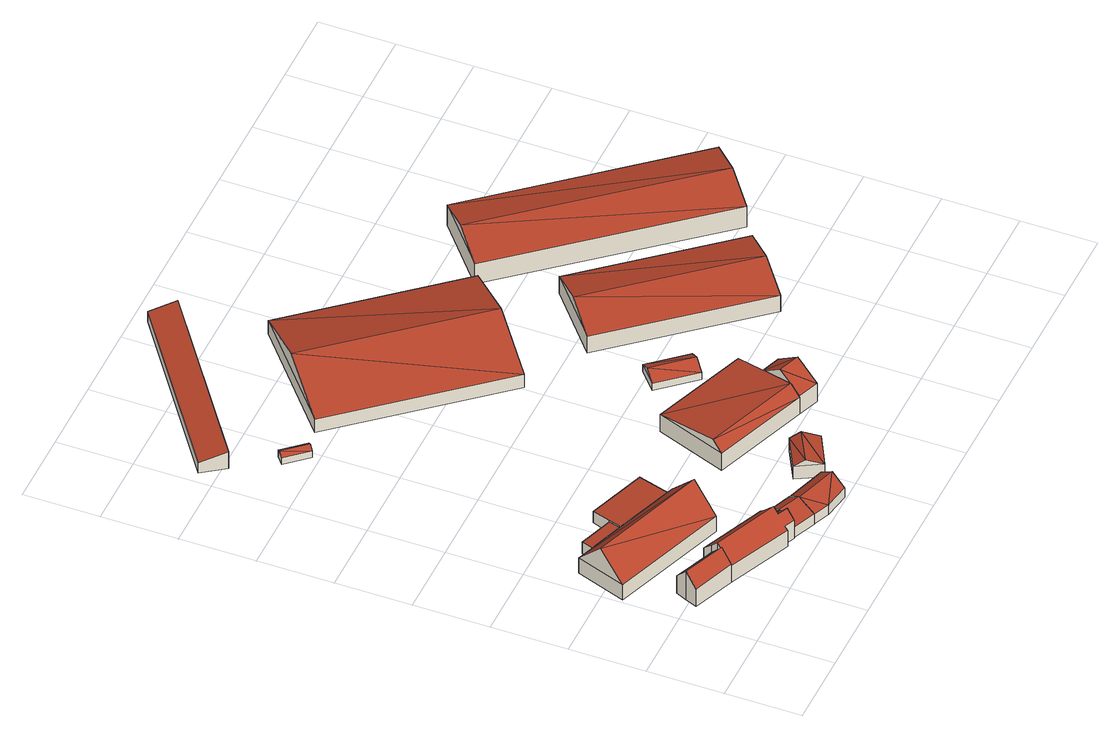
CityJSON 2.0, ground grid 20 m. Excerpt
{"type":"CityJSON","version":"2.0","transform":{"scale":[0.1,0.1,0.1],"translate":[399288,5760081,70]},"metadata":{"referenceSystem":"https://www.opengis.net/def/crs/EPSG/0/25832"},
"CityObjects":{
"building1":{"type":"Building","attributes":{"Gemeindeschluessel":"05515000","Geometrietyp2DReferenz":"3000","function":"31001_1000"},"address":[{"country":"Germany","locality":"Münster","thoroughfareNumber":"182","thoroughfareName":"Schonebecker Weg"}],"children":["building1-1","building1-2"]},
"building1-1":{"type":"BuildingPart","attributes":{"roofType":"3100","measuredHeight":9.04},"parents":["building1"],"geometry":[{"type":"Solid","lod":"2","boundaries":[[[[0,1,2,3]],[[4,5,6,7,8]],[[9,10,5,4]],[[11,12,10,9]],[[13,14,12,11]],[[3,2,14,13]],[[4,8,15,9]],[[16,17,0,3,13,11,9,15]],[[1,18,19,6,5,10,12,14,2]],[[16,15,20]],[[18,17,16,20,19]],[[1,0,17,18]],[[7,20,15,8]],[[20,7,6,19]]]],"semantics":{"surfaces":[{"type":"WallSurface"},{"type":"RoofSurface"},{"type":"GroundSurface"},{"type":"ClosureSurface"}],"values":[[0,0,0,0,0,0,1,1,2,0,3,3,0,3]]}}]},
"building1-2":{"type":"BuildingPart","attributes":{"roofType":"3100","measuredHeight":9.7},"parents":["building1"],"geometry":[{"type":"Solid","lod":"2","boundaries":[[[[21,22,23,24]],[[25,26,22,21]],[[27,28,26,25]],[[29,30,28,27]],[[31,32,30,29]],[[33,34,32,31]],[[35,36,34,33]],[[7,6,36,35]],[[37,38,1,0,39]],[[24,23,38,37]],[[16,20,7,35,33,31,29,27,25,40]],[[21,24,37,39,40,25]],[[22,26,28,30,32,34,36,6,19,18,1,38,23]],[[16,40,17]],[[19,20,16,17,18]],[[6,7,20,19]],[[0,17,40,39]],[[17,0,1,18]]]],"semantics":{"surfaces":[{"type":"WallSurface"},{"type":"RoofSurface"},{"type":"GroundSurface"},{"type":"ClosureSurface"}],"values":[[0,0,0,0,0,0,0,0,0,0,1,1,2,0,3,3,0,3]]}}]},
"building2":{"type":"Building","attributes":{"Gemeindeschluessel":"05515000","Geometrietyp2DReferenz":"3000","function":"31001_1000"},"address":[{"country":"Germany","locality":"Münster","thoroughfareNumber":"180","thoroughfareName":"Schonebecker Weg"}],"children":["building2-1","building2-2"]},
"building2-1":{"type":"BuildingPart","attributes":{"roofType":"2100","measuredHeight":3.8},"parents":["building2"],"geometry":[{"type":"Solid","lod":"2","boundaries":[[[[41,42,43,44]],[[45,46,47,48]],[[44,43,46,45]],[[48,41,44,45]],[[42,47,46,43]],[[47,42,41,48]]]],"semantics":{"surfaces":[{"type":"WallSurface"},{"type":"RoofSurface"},{"type":"GroundSurface"},{"type":"ClosureSurface"}],"values":[[0,0,0,1,2,3]]}}]},
"building2-2":{"type":"BuildingPart","attributes":{"roofType":"3100","measuredHeight":12.12},"parents":["building2"],"geometry":[{"type":"Solid","lod":"2","boundaries":[[[[49,50,51,52]],[[53,54,50,49]],[[55,48,47,54,53]],[[56,57,42,41,58]],[[59,60,57,56]],[[61,62,60,59]],[[52,51,62,61]],[[63,64,61]],[[52,61,64]],[[59,56,58,55,53,49,63]],[[64,63,49]],[[63,61,59]],[[64,49,52]],[[50,54,47,42,57,60,62,51]],[[48,55,58,41]],[[42,47,48,41]]]],"semantics":{"surfaces":[{"type":"WallSurface"},{"type":"RoofSurface"},{"type":"GroundSurface"},{"type":"ClosureSurface"}],"values":[[0,0,0,0,0,0,0,1,1,1,1,0,0,2,0,3]]}}]},
"building3":{"type":"Building","attributes":{"Gemeindeschluessel":"05515000","Geometrietyp2DReferenz":"3000","function":"31001_2000","roofType":"2100","measuredHeight":4},"geometry":[{"type":"Solid","lod":"2","boundaries":[[[[65,66,67,68]],[[69,70,66,65]],[[71,72,70,69]],[[73,74,72,71]],[[68,67,74,73]],[[71,69,65,68,73]],[[66,70,72,74,67]]]],"semantics":{"surfaces":[{"type":"WallSurface"},{"type":"RoofSurface"},{"type":"GroundSurface"}],"values":[[0,0,0,0,0,1,2]]}}]},
"building4":{"type":"Building","attributes":{"Gemeindeschluessel":"05515000","Geometrietyp2DReferenz":"3000","function":"51009_1610","roofType":"2100","measuredHeight":4.41},"geometry":[{"type":"Solid","lod":"2","boundaries":[[[[75,76,77,78]],[[79,80,76,75]],[[81,82,80,79]],[[78,77,82,81]],[[79,75,78,81]],[[76,80,82,77]]]],"semantics":{"surfaces":[{"type":"WallSurface"},{"type":"RoofSurface"},{"type":"GroundSurface"}],"values":[[0,0,0,0,1,2]]}}]},
"building5":{"type":"Building","attributes":{"Gemeindeschluessel":"05515000","Geometrietyp2DReferenz":"3000","function":"31001_2460"},"children":["building5-1","building5-2"]},
"building5-1":{"type":"BuildingPart","attributes":{"roofType":"3100","measuredHeight":5.5},"parents":["building5"],"geometry":[{"type":"Solid","lod":"2","boundaries":[[[[83,84,85,86]],[[87,88,89,90,91]],[[92,93,88,87]],[[94,95,93,92]],[[96,97,95,94]],[[98,99,97,96]],[[100,101,99,98]],[[86,85,101,100]],[[94,92,87,91,102,96]],[[103,83,86,100,98,96,102]],[[84,104,89,88,93,95,97,99,101,85]],[[103,102,105]],[[84,83,106,104]],[[83,103,105,106]],[[90,105,102,91]],[[106,90,89,104]],[[106,105,90]]]],"semantics":{"surfaces":[{"type":"WallSurface"},{"type":"RoofSurface"},{"type":"GroundSurface"},{"type":"ClosureSurface"}],"values":[[0,0,0,0,0,0,0,0,1,1,2,0,3,3,0,3,3]]}}]},
"building5-2":{"type":"BuildingPart","attributes":{"roofType":"3100","measuredHeight":5.5},"parents":["building5"],"geometry":[{"type":"Solid","lod":"2","boundaries":[[[[90,89,107,108]],[[109,110,84,83]],[[108,107,110,109]],[[109,111,108]],[[112,103,105,90,108]],[[108,111,112]],[[83,112,111]],[[111,109,83]],[[89,104,84,110,107]],[[104,106,83,84]],[[89,90,106,104]],[[103,112,83]],[[105,103,83,106]],[[105,106,90]]]],"semantics":{"surfaces":[{"type":"WallSurface"},{"type":"RoofSurface"},{"type":"GroundSurface"},{"type":"ClosureSurface"}],"values":[[0,0,0,0,1,1,1,1,2,3,3,0,3,3]]}}]},
"building6":{"type":"Building","attributes":{"Gemeindeschluessel":"05515000","Geometrietyp2DReferenz":"3000","function":"51009_1611","roofType":"5000","measuredHeight":5.43},"geometry":[{"type":"Solid","lod":"2","boundaries":[[[[113,114,115,116]],[[117,118,114,113]],[[119,120,118,117]],[[121,122,120,119]],[[116,115,122,121]],[[113,116,123,124]],[[119,117,124]],[[119,124,123]],[[123,121,119]],[[121,123,116]],[[113,124,117]],[[114,118,120,122,115]]]],"semantics":{"surfaces":[{"type":"WallSurface"},{"type":"RoofSurface"},{"type":"GroundSurface"}],"values":[[0,0,0,0,0,1,1,1,1,0,0,2]]}}]},
"building7":{"type":"Building","attributes":{"Gemeindeschluessel":"05515000","Geometrietyp2DReferenz":"3000","function":"31001_2700","roofType":"3100","measuredHeight":3.05},"geometry":[{"type":"Solid","lod":"2","boundaries":[[[[125,126,127,128]],[[129,130,126,125]],[[131,132,130,129]],[[128,127,132,131]],[[125,133,129]],[[131,134,128]],[[133,125,128]],[[128,134,133]],[[129,133,134]],[[134,131,129]],[[126,130,132,127]]]],"semantics":{"surfaces":[{"type":"WallSurface"},{"type":"RoofSurface"},{"type":"GroundSurface"}],"values":[[0,0,0,0,0,0,1,1,1,1,2]]}}]},
"building8":{"type":"Building","attributes":{"Gemeindeschluessel":"05515000","Geometrietyp2DReferenz":"3000","function":"31001_2000","roofType":"3100","measuredHeight":5.99},"geometry":[{"type":"Solid","lod":"2","boundaries":[[[[135,136,137,138]],[[139,140,136,135]],[[141,142,140,139]],[[138,137,142,141]],[[135,143,139]],[[141,144,138]],[[135,138,144]],[[144,143,135]],[[143,144,141]],[[141,139,143]],[[136,140,142,137]]]],"semantics":{"surfaces":[{"type":"WallSurface"},{"type":"RoofSurface"},{"type":"GroundSurface"}],"values":[[0,0,0,0,0,0,1,1,1,1,2]]}}]},
"building9":{"type":"Building","attributes":{"Gemeindeschluessel":"05515000","Geometrietyp2DReferenz":"3000","function":"31001_2700","roofType":"2100","measuredHeight":5.16},"geometry":[{"type":"Solid","lod":"2","boundaries":[[[[145,146,147,148]],[[149,150,146,145]],[[151,152,150,149]],[[148,147,152,151]],[[149,145,148,151]],[[146,150,152,147]]]],"semantics":{"surfaces":[{"type":"WallSurface"},{"type":"RoofSurface"},{"type":"GroundSurface"}],"values":[[0,0,0,0,1,2]]}}]},
"building10":{"type":"Building","attributes":{"Gemeindeschluessel":"05515000","Geometrietyp2DReferenz":"3000","function":"31001_2700"},"children":["building10-1","building10-2"]},
"building10-1":{"type":"BuildingPart","attributes":{"roofType":"3100","measuredHeight":8.02},"parents":["building10"],"geometry":[{"type":"Solid","lod":"2","boundaries":[[[[153,154,155,156]],[[157,158,154,153]],[[159,160,158,157]],[[156,155,161,162]],[[163,164,165,166,162]],[[166,156,162]],[[167,168,157,153,165]],[[166,165,153]],[[168,169,159,157]],[[166,153,156]],[[154,158,160,161,155]],[[160,159,162,161]],[[168,167,169]],[[169,163,162,159]],[[167,165,164,163,169]]]],"semantics":{"surfaces":[{"type":"WallSurface"},{"type":"RoofSurface"},{"type":"GroundSurface"},{"type":"ClosureSurface"}],"values":[[0,0,0,0,1,1,1,1,0,0,2,3,0,3,3]]}}]},
"building10-2":{"type":"BuildingPart","attributes":{"roofType":"3100","measuredHeight":10.46},"parents":["building10"],"geometry":[{"type":"Solid","lod":"2","boundaries":[[[[170,162,161,171,172]],[[173,174,160,159,169]],[[172,171,174,173]],[[173,175,172]],[[172,175,176]],[[176,165,164,170,172]],[[175,173,169]],[[169,167,176,175]],[[161,160,174,171]],[[170,163,162]],[[160,161,162,159]],[[162,163,169,159]],[[164,163,170]],[[176,167,165]],[[163,164,165,167,169]]]],"semantics":{"surfaces":[{"type":"WallSurface"},{"type":"RoofSurface"},{"type":"GroundSurface"},{"type":"ClosureSurface"}],"values":[[0,0,0,0,1,1,1,1,2,0,3,3,0,0,3]]}}]},
"building11":{"type":"Building","attributes":{"Gemeindeschluessel":"05515000","Geometrietyp2DReferenz":"3000","function":"31001_2700","roofType":"3100","measuredHeight":9.39},"geometry":[{"type":"Solid","lod":"2","boundaries":[[[[177,178,179,180]],[[181,182,178,177]],[[183,184,182,181]],[[180,179,184,183]],[[177,185,181]],[[183,186,180]],[[185,177,180]],[[180,186,185]],[[181,185,186]],[[186,183,181]],[[178,182,184,179]]]],"semantics":{"surfaces":[{"type":"WallSurface"},{"type":"RoofSurface"},{"type":"GroundSurface"}],"values":[[0,0,0,0,0,0,1,1,1,1,2]]}}]},
"building12":{"type":"Building","attributes":{"Gemeindeschluessel":"05515000","Geometrietyp2DReferenz":"3000","function":"31001_2700","roofType":"3100","measuredHeight":4.14},"geometry":[{"type":"Solid","lod":"2","boundaries":[[[[187,188,189,190]],[[191,192,188,187]],[[193,194,192,191]],[[190,189,194,193]],[[187,195,191]],[[193,196,190]],[[190,196,195]],[[195,187,190]],[[196,193,191]],[[191,195,196]],[[188,192,194,189]]]],"semantics":{"surfaces":[{"type":"WallSurface"},{"type":"RoofSurface"},{"type":"GroundSurface"}],"values":[[0,0,0,0,0,0,1,1,1,1,2]]}}]},
"building13":{"type":"Building","attributes":{"Gemeindeschluessel":"05515000","Geometrietyp2DReferenz":"3000","function":"31001_2000","roofType":"3100","measuredHeight":8.22},"geometry":[{"type":"Solid","lod":"2","boundaries":[[[[197,198,199,200]],[[201,202,198,197]],[[203,204,202,201]],[[200,199,204,203]],[[197,205,201]],[[203,206,200]],[[205,197,200]],[[200,206,205]],[[201,205,206]],[[206,203,201]],[[198,202,204,199]]]],"semantics":{"surfaces":[{"type":"WallSurface"},{"type":"RoofSurface"},{"type":"GroundSurface"}],"values":[[0,0,0,0,0,0,1,1,1,1,2]]}}]},
"building14":{"type":"Building","attributes":{"Gemeindeschluessel":"05515000","Geometrietyp2DReferenz":"3000","function":"31001_2700","roofType":"3100","measuredHeight":9.38},"geometry":[{"type":"Solid","lod":"2","boundaries":[[[[207,208,209,210]],[[211,212,208,207]],[[213,214,212,211]],[[210,209,214,213]],[[207,215,211]],[[213,216,210]],[[215,207,210]],[[210,216,215]],[[211,215,216]],[[216,213,211]],[[208,212,214,209]]]],"semantics":{"surfaces":[{"type":"WallSurface"},{"type":"RoofSurface"},{"type":"GroundSurface"}],"values":[[0,0,0,0,0,0,1,1,1,1,2]]}}]}
},
"vertices":[
[193,199,55],[193,199,4],[189,201,4],[189,201,55],[57,180,59],[57,180,4],[167,137,4],[167,137,57],[167,137,61],[69,211,95],[69,211,4],[82,241,59],[82,241,4],[188,198,58],[188,198,4],[179,166,95],[180,168,91],[184,178,80],[184,178,4],[179,166,4],[179,166,88],
[365,133,71],[365,133,4],[372,148,4],[372,148,56],[353,106,101],[353,106,4],[348,93,87],[348,93,4],[375,81,87],[375,81,4],[366,59,63],[366,59,4],[338,71,63],[338,71,4],[335,63,55],[335,63,4],[202,222,55],[202,222,4],[193,199,78],[184,178,101],
[194,427,50],[194,427,12],[207,466,12],[207,466,48],[116,497,48],[116,497,12],[102,460,12],[102,460,50],
[50,478,60],[50,478,12],[2,345,12],[2,345,60],[102,459,60],[102,459,12],[102,460,60],[348,373,60],[348,373,12],[194,427,60],[358,369,60],[358,369,12],[310,235,60],[310,235,12],[334,302,134],[26,412,134],
[207,466,52],[207,466,14],[194,427,14],[194,427,54],[224,515,49],[224,515,14],[378,460,49],[378,460,14],[348,373,54],[348,373,14],
[395,121,54],[395,121,10],[401,136,10],[401,136,45],[365,133,54],[365,133,10],[372,149,45],[372,149,10],
[376,81,51],[376,81,8],[375,81,8],[375,81,51],[395,121,52],[395,121,8],[394,121,8],[394,121,51],[394,121,52],[401,136,40],[401,136,8],[460,111,41],[460,111,8],[447,80,63],[447,80,8],[427,33,41],[427,33,8],[366,59,40],[366,59,8],[387,106,63],[386,103,62],[387,106,8],[387,106,60],[387,106,51],
[365,133,8],[365,133,51],[348,93,51],[348,93,8],[356,113,63],[385,101,63],
[570,75,40],[570,75,9],[460,111,9],[460,111,40],[540,3,40],[540,3,9],[471,14,40],[471,14,9],[427,33,40],[427,33,9],[446,78,64],[557,42,64],
[192,1231,42],[192,1231,21],[142,1288,21],[142,1288,42],[170,1212,42],[170,1212,21],[120,1269,42],[120,1269,21],[181,1222,51],[131,1279,51],
[589,74,50],[589,74,9],[677,121,9],[677,121,50],[553,140,50],[553,140,9],[641,187,50],[641,187,9],[567,114,68],[655,162,68],
[503,1697,73],[503,1697,21],[460,1756,21],[460,1756,53],[58,1380,73],[58,1380,21],[15,1440,53],[15,1440,21],
[580,493,68],[580,493,14],[511,306,14],[511,306,68],[834,399,68],[834,399,14],[808,329,68],[808,329,14],[764,212,14],[764,212,68],[765,217,72],[773,237,92],[774,239,94],[521,332,94],[804,318,81],[808,329,79],[808,329,72],
[764,212,72],[821,191,14],[821,191,72],[864,309,72],[864,309,14],[842,250,118],[786,271,118],
[870,1082,61],[870,1082,20],[532,1478,20],[532,1478,61],[592,846,61],[592,846,20],[255,1242,61],[255,1242,20],[731,964,114],[393,1360,114],
[707,567,35],[707,567,13],[788,474,13],[788,474,35],[760,613,35],[760,613,13],[840,520,35],[840,520,13],[733,590,54],[814,497,54],
[1240,534,72],[1240,534,20],[930,899,20],[930,899,72],[1072,391,72],[1072,391,20],[762,756,72],[762,756,20],[1156,463,102],[846,828,102],
[1482,722,85],[1482,722,20],[1047,1235,20],[1047,1235,85],[1315,580,85],[1315,580,20],[881,1095,85],[881,1095,20],[1398,651,114],[964,1165,114]
]}
